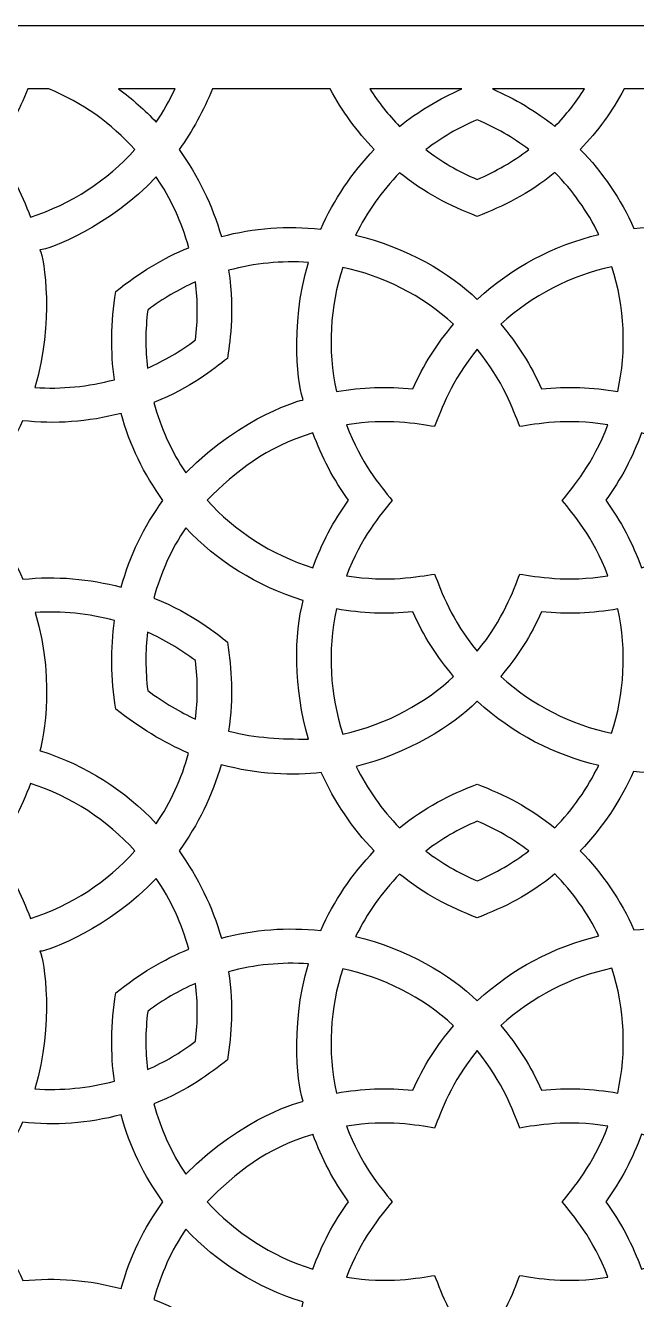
# Model space of a CAD drawing. Header units: millimetres. Extents: x -64 to 64, y -64 to 64.
# Drawn here: x -24.5 to 8.5, y -5.3 to 63.5 of the extents above; entities that cross this region are included whole.
import ezdxf

# ---------------------------------------------------------------- set-up
doc = ezdxf.new("R2010")
doc.units = ezdxf.units.MM
doc.header["$MEASUREMENT"] = 0
doc.layers.add('layer 1', color=7, linetype='Continuous')

msp = doc.modelspace()

# ---------------------------------------------------------------- linework, layer by layer
at = {"layer": 'layer 1', "color": 250}
for points, knots in [([(-63.5, 63.5), (-63.5, 63.5), (-63.5, -63.5), (-63.5, -63.5), (-63.5, -63.5), (-63.5, -63.5), (63.5, -63.5), (63.5, -63.5), (63.5, -63.5), (63.5, -63.5), (63.5, 63.5), (63.5, 63.5), (63.5, 63.5), (63.5, 63.5), (-63.5, 63.5), (-63.5, 63.5)], [0, 0, 0, 0, 0.2, 0.2, 0.2, 0.2, 0.4, 0.4, 0.4, 0.4, 0.6, 0.6, 0.6, 0.6, 1, 1, 1, 1]), ([(-24.3371, 60.0749), (-24.3371, 60.0749), (-23.1948, 60.0749), (-23.1948, 60.0749), (-23.1948, 60.0749), (-21.3914, 59.3351), (-19.8127, 58.2016), (-18.5487, 56.8025), (-18.5487, 56.8025), (-20.042, 55.143), (-21.9738, 53.8586), (-24.1984, 53.1583), (-24.1984, 53.1583), (-24.6676, 54.4664), (-25.3115, 55.6842), (-26.1232, 56.8025), (-26.1232, 56.8025), (-25.3887, 57.8129), (-24.7908, 58.9104), (-24.3371, 60.0749)], [0, 0, 0, 0, 0.1666667, 0.1666667, 0.1666667, 0.1666667, 0.3333333, 0.3333333, 0.3333333, 0.3333333, 0.5, 0.5, 0.5, 0.5, 0.6666667, 0.6666667, 0.6666667, 0.6666667, 1, 1, 1, 1]), ([(-16.3844, 60.0749), (-16.6737, 59.4501), (-17.0109, 58.8472), (-17.3962, 58.275), (-17.3962, 58.275), (-18.0128, 58.9347), (-18.6944, 59.5372), (-19.4289, 60.0749), (-19.4289, 60.0749), (-19.4289, 60.0749), (-16.3844, 60.0749), (-16.3844, 60.0749)], [0, 0, 0, 0, 0.25, 0.25, 0.25, 0.25, 0.5, 0.5, 0.5, 0.5, 1, 1, 1, 1]), ([(-14.3669, 60.0749), (-14.3669, 60.0749), (-8.0066, 60.0749), (-8.0066, 60.0749), (-8.0066, 60.0749), (-7.3664, 58.885), (-6.5648, 57.7818), (-5.6212, 56.8025), (-5.6212, 56.8025), (-6.8301, 55.5473), (-7.8098, 54.09), (-8.5136, 52.506), (-8.5136, 52.506), (-10.3152, 52.6958), (-12.1218, 52.5727), (-13.8822, 52.1018), (-13.8822, 52.1018), (-14.3619, 53.7954), (-15.1409, 55.3879), (-16.1667, 56.8025), (-16.1667, 56.8025), (-15.4337, 57.8111), (-14.8294, 58.9121), (-14.3669, 60.0749)], [0, 0, 0, 0, 0.1428571, 0.1428571, 0.1428571, 0.1428571, 0.2857143, 0.2857143, 0.2857143, 0.2857143, 0.4285714, 0.4285714, 0.4285714, 0.4285714, 0.5714286, 0.5714286, 0.5714286, 0.5714286, 0.7142857, 0.7142857, 0.7142857, 0.7142857, 1, 1, 1, 1]), ([(-0.8862, 60.0749), (-2.1191, 59.5475), (-3.2477, 58.8641), (-4.2563, 58.0528), (-4.2563, 58.0528), (-4.8609, 58.6726), (-5.3986, 59.3524), (-5.8646, 60.0749), (-5.8646, 60.0749), (-5.8646, 60.0749), (-0.8862, 60.0749), (-0.8862, 60.0749)], [0, 0, 0, 0, 0.25, 0.25, 0.25, 0.25, 0.5, 0.5, 0.5, 0.5, 1, 1, 1, 1]), ([(5.7411, 60.0749), (5.2754, 59.3524), (4.7392, 58.6744), (4.1367, 58.0542), (4.1367, 58.0542), (3.1143, 58.8694), (1.9805, 59.551), (0.7613, 60.0749), (0.7613, 60.0749), (0.7613, 60.0749), (5.7411, 60.0749), (5.7411, 60.0749)], [0, 0, 0, 0, 0.25, 0.25, 0.25, 0.25, 0.5, 0.5, 0.5, 0.5, 1, 1, 1, 1]), ([(14.1803, 60.0749), (14.6339, 58.9054), (15.2368, 57.8111), (15.9734, 56.7972), (15.9734, 56.7972), (14.9391, 55.3724), (14.1785, 53.8074), (13.7195, 52.1102), (13.7195, 52.1102), (12.0004, 52.5657), (10.197, 52.7216), (8.4074, 52.5385), (8.4074, 52.5385), (7.6969, 54.1345), (6.7088, 55.578), (5.5065, 56.8127), (5.5065, 56.8127), (6.4467, 57.7906), (7.2429, 58.8899), (7.8818, 60.0749), (7.8818, 60.0749), (7.8818, 60.0749), (14.1803, 60.0749), (14.1803, 60.0749)], [0, 0, 0, 0, 0.1428571, 0.1428571, 0.1428571, 0.1428571, 0.2857143, 0.2857143, 0.2857143, 0.2857143, 0.4285714, 0.4285714, 0.4285714, 0.4285714, 0.5714286, 0.5714286, 0.5714286, 0.5714286, 0.7142857, 0.7142857, 0.7142857, 0.7142857, 1, 1, 1, 1]), ([(2.7238, 56.8043), (1.8814, 56.1605), (0.9514, 55.614), (-0.0607, 55.1893), (-0.0607, 55.1893), (-1.0693, 55.6122), (-1.9992, 56.1569), (-2.8402, 56.799), (-2.8402, 56.799), (-1.9992, 57.441), (-1.0693, 57.9857), (-0.0607, 58.4105), (-0.0607, 58.4105), (0.9394, 57.991), (1.8725, 57.4481), (2.7238, 56.8043)], [0, 0, 0, 0, 0.2, 0.2, 0.2, 0.2, 0.4, 0.4, 0.4, 0.4, 0.6, 0.6, 0.6, 0.6, 1, 1, 1, 1]), ([(-23.6795, 51.3842), (-23.217, 51.3842), (-19.8931, 52.6669), (-17.3962, 55.323), (-17.3962, 55.323), (-16.612, 54.1602), (-16.0179, 52.8687), (-15.6429, 51.5056), (-15.6429, 51.5056), (-17.0042, 50.9457), (-18.3261, 50.1615), (-19.5816, 49.1374), (-19.5816, 49.1374), (-19.8469, 47.4557), (-19.8639, 45.8682), (-19.6621, 44.3784), (-19.6621, 44.3784), (-21.0644, 43.9999), (-22.5167, 43.8612), (-23.9533, 43.9586), (-23.9533, 43.9586), (-22.8985, 47.4574), (-23.4484, 50.9199), (-23.6795, 51.3842)], [0, 0, 0, 0, 0.1428571, 0.1428571, 0.1428571, 0.1428571, 0.2857143, 0.2857143, 0.2857143, 0.2857143, 0.4285714, 0.4285714, 0.4285714, 0.4285714, 0.5714286, 0.5714286, 0.5714286, 0.5714286, 0.7142857, 0.7142857, 0.7142857, 0.7142857, 1, 1, 1, 1]), ([(-0.0367, 48.7331), (-0.0469, 48.7281), (-0.0504, 48.7246), (-0.0607, 48.7109), (-0.0607, 48.7109), (-1.4686, 50.1082), (-3.9345, 51.5504), (-6.628, 52.1822), (-6.628, 52.1822), (-6.0219, 53.4187), (-5.2204, 54.5574), (-4.2531, 55.5505), (-4.2531, 55.5505), (-2.854, 54.4269), (-1.5949, 53.788), (-0.0607, 53.1961), (-0.0607, 53.1961), (1.3614, 53.7503), (2.6511, 54.3585), (4.1416, 55.5593), (4.1416, 55.5593), (5.0991, 54.585), (5.9002, 53.4596), (6.5066, 52.2182), (6.5066, 52.2182), (4.0785, 51.6393), (1.8126, 50.4338), (-0.0367, 48.7331)], [0, 0, 0, 0, 0.125, 0.125, 0.125, 0.125, 0.25, 0.25, 0.25, 0.25, 0.375, 0.375, 0.375, 0.375, 0.5, 0.5, 0.5, 0.5, 0.625, 0.625, 0.625, 0.625, 0.75, 0.75, 0.75, 0.75, 1, 1, 1, 1]), ([(-13.4885, 50.2846), (-12.0826, 50.6667), (-10.6236, 50.8071), (-9.1814, 50.7076), (-9.1814, 50.7076), (-10.233, 47.2228), (-9.6919, 43.7515), (-9.4537, 43.2876), (-9.4537, 43.2876), (-9.519, 43.2876), (-12.6714, 42.5101), (-15.8087, 39.3488), (-15.8087, 39.3488), (-16.5795, 40.5028), (-17.1598, 41.7872), (-17.5246, 43.1472), (-17.5246, 43.1472), (-15.5053, 43.9611), (-14.3256, 44.9224), (-13.5534, 45.5309), (-13.5534, 45.5309), (-13.4556, 46.2037), (-13.1371, 47.9358), (-13.4885, 50.2846)], [0, 0, 0, 0, 0.1428571, 0.1428571, 0.1428571, 0.1428571, 0.2857143, 0.2857143, 0.2857143, 0.2857143, 0.4285714, 0.4285714, 0.4285714, 0.4285714, 0.5714286, 0.5714286, 0.5714286, 0.5714286, 0.7142857, 0.7142857, 0.7142857, 0.7142857, 1, 1, 1, 1]), ([(-1.3434, 47.3699), (-2.2391, 46.3187), (-2.9753, 45.1506), (-3.5355, 43.8852), (-3.5355, 43.8852), (-4.9089, 44.0291), (-6.2978, 43.9741), (-7.6556, 43.7328), (-7.6556, 43.7328), (-8.1608, 46.0086), (-8.0137, 48.3203), (-7.3268, 50.444), (-7.3268, 50.444), (-5.1453, 49.9798), (-3.0678, 48.9507), (-1.3434, 47.3699)], [0, 0, 0, 0, 0.2, 0.2, 0.2, 0.2, 0.4, 0.4, 0.4, 0.4, 0.6, 0.6, 0.6, 0.6, 1, 1, 1, 1]), ([(7.5307, 43.7328), (6.1726, 43.9741), (4.7823, 44.0291), (3.4103, 43.8852), (3.4103, 43.8852), (2.8504, 45.1506), (2.1142, 46.3236), (1.2185, 47.3752), (1.2185, 47.3752), (2.9051, 48.9183), (4.9911, 49.9988), (7.2157, 50.4712), (7.2157, 50.4712), (7.916, 48.3016), (8.0222, 45.9624), (7.5307, 43.7328)], [0, 0, 0, 0, 0.2, 0.2, 0.2, 0.2, 0.4, 0.4, 0.4, 0.4, 0.6, 0.6, 0.6, 0.6, 1, 1, 1, 1]), ([(-15.283, 46.5275), (-16.0965, 45.9077), (-16.9683, 45.4007), (-17.876, 45.0035), (-17.876, 45.0035), (-17.9941, 46.0259), (-17.9924, 47.0757), (-17.8569, 48.1408), (-17.8569, 48.1408), (-17.0469, 48.7571), (-16.1805, 49.2605), (-15.2763, 49.6581), (-15.2763, 49.6581), (-15.1529, 48.6339), (-15.1479, 47.5841), (-15.283, 46.5275)], [0, 0, 0, 0, 0.2, 0.2, 0.2, 0.2, 0.4, 0.4, 0.4, 0.4, 0.6, 0.6, 0.6, 0.6, 1, 1, 1, 1]), ([(2.2341, 33.8892), (1.8916, 33.0055), (1.3642, 31.4593), (-0.0607, 29.7176), (-0.0607, 29.7176), (-1.4651, 31.4251), (-1.9925, 32.9406), (-2.359, 33.8892), (-2.359, 33.8892), (-3.229, 33.7524), (-4.8694, 33.4271), (-7.118, 33.7968), (-7.118, 33.7968), (-6.3352, 35.8708), (-5.2892, 37.0847), (-4.657, 37.8658), (-4.657, 37.8658), (-5.3008, 38.669), (-6.3334, 39.8625), (-7.118, 41.9432), (-7.118, 41.9432), (-4.9138, 42.3044), (-3.3009, 41.9943), (-2.359, 41.8472), (-2.359, 41.8472), (-2.0045, 42.7616), (-1.4873, 44.2789), (-0.0607, 46.0223), (-0.0607, 46.0223), (1.3554, 44.2842), (1.8708, 42.7824), (2.2341, 41.8472), (2.2341, 41.8472), (3.1143, 41.9844), (4.76, 42.3097), (6.9981, 41.9432), (6.9981, 41.9432), (6.1881, 39.8198), (5.116, 38.5868), (4.5321, 37.8658), (4.5321, 37.8658), (5.1364, 37.1172), (6.1916, 35.9152), (6.9981, 33.7968), (6.9981, 33.7968), (4.76, 33.4303), (3.1397, 33.7471), (2.2341, 33.8892)], [0, 0, 0, 0, 0.0769231, 0.0769231, 0.0769231, 0.0769231, 0.1538462, 0.1538462, 0.1538462, 0.1538462, 0.2307692, 0.2307692, 0.2307692, 0.2307692, 0.3076923, 0.3076923, 0.3076923, 0.3076923, 0.3846154, 0.3846154, 0.3846154, 0.3846154, 0.4615385, 0.4615385, 0.4615385, 0.4615385, 0.5384615, 0.5384615, 0.5384615, 0.5384615, 0.6153846, 0.6153846, 0.6153846, 0.6153846, 0.6923077, 0.6923077, 0.6923077, 0.6923077, 0.7692308, 0.7692308, 0.7692308, 0.7692308, 0.8461538, 0.8461538, 0.8461538, 0.8461538, 1, 1, 1, 1]), ([(-19.2955, 42.5612), (-18.8313, 40.8471), (-18.0608, 39.2786), (-17.0367, 37.8658), (-17.0367, 37.8658), (-18.0693, 36.4409), (-18.8295, 34.876), (-19.2902, 33.1788), (-19.2902, 33.1788), (-21.0079, 33.6342), (-22.8113, 33.7901), (-24.6024, 33.6067), (-24.6024, 33.6067), (-25.3115, 35.203), (-26.2996, 36.6466), (-27.5018, 37.8813), (-27.5018, 37.8813), (-26.2978, 39.1347), (-25.3217, 40.5867), (-24.6214, 42.1658), (-24.6214, 42.1658), (-22.8918, 41.9654), (-21.0714, 42.0956), (-19.2955, 42.5612)], [0, 0, 0, 0, 0.1428571, 0.1428571, 0.1428571, 0.1428571, 0.2857143, 0.2857143, 0.2857143, 0.2857143, 0.4285714, 0.4285714, 0.4285714, 0.4285714, 0.5714286, 0.5714286, 0.5714286, 0.5714286, 0.7142857, 0.7142857, 0.7142857, 0.7142857, 1, 1, 1, 1]), ([(-7.0118, 37.8693), (-7.8236, 36.7524), (-8.4674, 35.535), (-8.9348, 34.2265), (-8.9348, 34.2265), (-11.2056, 34.9356), (-13.1526, 36.2148), (-14.6547, 37.8693), (-14.6547, 37.8693), (-13.1032, 39.4208), (-11.4709, 40.7462), (-8.945, 41.5029), (-8.945, 41.5029), (-8.945, 41.5029), (-8.945, 41.5082), (-8.945, 41.5082), (-8.945, 41.5082), (-8.9401, 41.5082), (-8.9401, 41.5082), (-8.9348, 41.5082), (-8.9348, 41.5082), (-8.4621, 40.205), (-7.8236, 38.9872), (-7.0118, 37.8693)], [0, 0, 0, 0, 0.1428571, 0.1428571, 0.1428571, 0.1428571, 0.2857143, 0.2857143, 0.2857143, 0.2857143, 0.4285714, 0.4285714, 0.4285714, 0.4285714, 0.5714286, 0.5714286, 0.5714286, 0.5714286, 0.7142857, 0.7142857, 0.7142857, 0.7142857, 1, 1, 1, 1]), ([(14.4593, 37.8693), (12.9678, 36.2112), (11.0345, 34.9271), (8.8099, 34.2265), (8.8099, 34.2265), (8.3425, 35.535), (7.6983, 36.7524), (6.8869, 37.8693), (6.8869, 37.8693), (7.6983, 38.9872), (8.3425, 40.205), (8.8099, 41.5082), (8.8099, 41.5082), (11.0345, 40.8079), (12.9678, 39.5252), (14.4593, 37.8693)], [0, 0, 0, 0, 0.2, 0.2, 0.2, 0.2, 0.4, 0.4, 0.4, 0.4, 0.6, 0.6, 0.6, 0.6, 1, 1, 1, 1]), ([(-9.1676, 24.9774), (-10.6165, 24.9774), (-12.0174, 25.0222), (-13.4952, 25.4141), (-13.4952, 25.4141), (-13.2041, 27.3177), (-13.3343, 28.7038), (-13.5534, 30.2091), (-13.5534, 30.2091), (-14.0787, 30.6229), (-15.3772, 31.7257), (-17.5232, 32.5928), (-17.5232, 32.5928), (-17.1616, 33.9527), (-16.5813, 35.2252), (-15.8087, 36.3827), (-15.8087, 36.3827), (-14.1256, 34.6036), (-11.9761, 33.2299), (-9.4862, 32.4612), (-9.4862, 32.4612), (-9.4777, 32.4524), (-9.4693, 32.4524), (-9.4537, 32.4524), (-9.4537, 32.4524), (-9.9504, 30.7231), (-9.9967, 27.7107), (-9.1676, 24.9774)], [0, 0, 0, 0, 0.125, 0.125, 0.125, 0.125, 0.25, 0.25, 0.25, 0.25, 0.375, 0.375, 0.375, 0.375, 0.5, 0.5, 0.5, 0.5, 0.625, 0.625, 0.625, 0.625, 0.75, 0.75, 0.75, 0.75, 1, 1, 1, 1]), ([(-19.5848, 26.5942), (-18.3176, 25.6078), (-17.0265, 24.8027), (-15.6478, 24.2136), (-15.6478, 24.2136), (-16.0228, 22.8558), (-16.6155, 21.5713), (-17.3962, 20.4121), (-17.3962, 20.4121), (-19.0694, 22.1964), (-21.2048, 23.5768), (-23.647, 24.3424), (-23.647, 24.3424), (-23.6573, 24.3508), (-23.6657, 24.3558), (-23.6795, 24.3558), (-23.6795, 24.3558), (-23.6485, 24.421), (-22.7461, 27.8409), (-23.9346, 31.8086), (-23.9346, 31.8086), (-22.4928, 31.9013), (-21.051, 31.7606), (-19.6568, 31.3789), (-19.6568, 31.3789), (-19.8639, 29.8753), (-19.8487, 28.2794), (-19.5848, 26.5942)], [0, 0, 0, 0, 0.125, 0.125, 0.125, 0.125, 0.25, 0.25, 0.25, 0.25, 0.375, 0.375, 0.375, 0.375, 0.5, 0.5, 0.5, 0.5, 0.625, 0.625, 0.625, 0.625, 0.75, 0.75, 0.75, 0.75, 1, 1, 1, 1]), ([(-3.5355, 31.8498), (-2.9753, 30.5841), (-2.2426, 29.4213), (-1.3434, 28.3647), (-1.3434, 28.3647), (-2.7527, 26.9984), (-4.9364, 25.7584), (-7.3131, 25.2448), (-7.3131, 25.2448), (-8.0137, 27.3819), (-8.1661, 29.7092), (-7.6556, 32.0072), (-7.6556, 32.0072), (-6.3027, 31.7623), (-4.9121, 31.7059), (-3.5355, 31.8498)], [0, 0, 0, 0, 0.2, 0.2, 0.2, 0.2, 0.4, 0.4, 0.4, 0.4, 0.6, 0.6, 0.6, 0.6, 1, 1, 1, 1]), ([(7.202, 25.2928), (5.0186, 25.7549), (2.9429, 26.7843), (1.2185, 28.3647), (1.2185, 28.3647), (2.1174, 29.4213), (2.8504, 30.5841), (3.4103, 31.8498), (3.4103, 31.8498), (4.7872, 31.7059), (6.1778, 31.7623), (7.5307, 32.0072), (7.5307, 32.0072), (8.0359, 29.7279), (7.8885, 27.4144), (7.202, 25.2928)], [0, 0, 0, 0, 0.2, 0.2, 0.2, 0.2, 0.4, 0.4, 0.4, 0.4, 0.6, 0.6, 0.6, 0.6, 1, 1, 1, 1]), ([(-15.283, 29.2125), (-15.1462, 28.1457), (-15.1529, 27.0873), (-15.2795, 26.0548), (-15.2795, 26.0548), (-16.0983, 26.428), (-16.951, 26.9279), (-17.8569, 27.5992), (-17.8569, 27.5992), (-17.9871, 28.6815), (-17.9871, 29.7332), (-17.8724, 30.7471), (-17.8724, 30.7471), (-16.9732, 30.3481), (-16.1032, 29.8394), (-15.283, 29.2125)], [0, 0, 0, 0, 0.2, 0.2, 0.2, 0.2, 0.4, 0.4, 0.4, 0.4, 0.6, 0.6, 0.6, 0.6, 1, 1, 1, 1]), ([(-0.0607, 22.539), (-1.5646, 21.9819), (-2.9009, 21.2806), (-4.2563, 20.1895), (-4.2563, 20.1895), (-5.2102, 21.1674), (-5.9997, 22.2871), (-6.5991, 23.5031), (-6.5991, 23.5031), (-3.8901, 24.1572), (-1.3624, 25.6949), (-0.0829, 27.0069), (-0.0829, 27.0069), (-0.0797, 27.0069), (-0.0695, 27.0118), (-0.0642, 27.0154), (-0.0642, 27.0154), (-0.0642, 27.0207), (-0.0607, 27.0207), (-0.0607, 27.0256), (-0.0607, 27.0256), (-0.0504, 27.0118), (-0.0469, 27.0069), (-0.0367, 27.0016), (-0.0367, 27.0016), (1.8486, 25.2688), (4.1109, 24.1145), (6.5013, 23.5543), (6.5013, 23.5543), (5.8988, 22.3199), (5.1005, 21.1825), (4.1367, 20.1912), (4.1367, 20.1912), (2.7506, 21.2961), (1.4168, 21.9858), (-0.0607, 22.539)], [0, 0, 0, 0, 0.1, 0.1, 0.1, 0.1, 0.2, 0.2, 0.2, 0.2, 0.3, 0.3, 0.3, 0.3, 0.4, 0.4, 0.4, 0.4, 0.5, 0.5, 0.5, 0.5, 0.6, 0.6, 0.6, 0.6, 0.7, 0.7, 0.7, 0.7, 0.8, 0.8, 0.8, 0.8, 1, 1, 1, 1]), ([(-5.6212, 18.9392), (-6.8301, 17.684), (-7.8098, 16.2267), (-8.5136, 14.6427), (-8.5136, 14.6427), (-10.3152, 14.8329), (-12.1218, 14.7094), (-13.8822, 14.2385), (-13.8822, 14.2385), (-14.3619, 15.9322), (-15.1409, 17.5232), (-16.1667, 18.9375), (-16.1667, 18.9375), (-15.1497, 20.3401), (-14.3753, 21.9174), (-13.8942, 23.5955), (-13.8942, 23.5955), (-11.998, 23.0685), (-9.9392, 22.9852), (-8.4861, 23.1743), (-8.4861, 23.1743), (-7.784, 21.6143), (-6.815, 20.1775), (-5.6212, 18.9392)], [0, 0, 0, 0, 0.1428571, 0.1428571, 0.1428571, 0.1428571, 0.2857143, 0.2857143, 0.2857143, 0.2857143, 0.4285714, 0.4285714, 0.4285714, 0.4285714, 0.5714286, 0.5714286, 0.5714286, 0.5714286, 0.7142857, 0.7142857, 0.7142857, 0.7142857, 1, 1, 1, 1]), ([(13.7146, 23.6298), (14.1785, 21.9139), (14.9475, 20.3468), (15.9734, 18.9343), (15.9734, 18.9343), (14.9391, 17.5094), (14.1785, 15.9441), (13.7195, 14.2469), (13.7195, 14.2469), (12.0004, 14.7027), (10.197, 14.8583), (8.4074, 14.6752), (8.4074, 14.6752), (7.6969, 16.2712), (6.7088, 17.7147), (5.5065, 18.9495), (5.5065, 18.9495), (6.712, 20.2032), (7.6867, 21.6553), (8.3887, 23.2343), (8.3887, 23.2343), (10.1166, 23.0339), (11.9387, 23.1623), (13.7146, 23.6298)], [0, 0, 0, 0, 0.1428571, 0.1428571, 0.1428571, 0.1428571, 0.2857143, 0.2857143, 0.2857143, 0.2857143, 0.4285714, 0.4285714, 0.4285714, 0.4285714, 0.5714286, 0.5714286, 0.5714286, 0.5714286, 0.7142857, 0.7142857, 0.7142857, 0.7142857, 1, 1, 1, 1]), ([(-18.5487, 18.9375), (-20.042, 17.2798), (-21.9738, 15.9957), (-24.1984, 15.295), (-24.1984, 15.295), (-24.6676, 16.6017), (-25.3115, 17.8209), (-26.1232, 18.9375), (-26.1232, 18.9375), (-25.3115, 20.0558), (-24.6676, 21.2736), (-24.1984, 22.5767), (-24.1984, 22.5767), (-21.9738, 21.8761), (-20.042, 20.5934), (-18.5487, 18.9375)], [0, 0, 0, 0, 0.2, 0.2, 0.2, 0.2, 0.4, 0.4, 0.4, 0.4, 0.6, 0.6, 0.6, 0.6, 1, 1, 1, 1]), ([(2.7238, 18.941), (1.8814, 18.2972), (0.9514, 17.749), (-0.0607, 17.3242), (-0.0607, 17.3242), (-1.0693, 17.7475), (-1.9992, 18.2936), (-2.8402, 18.9357), (-2.8402, 18.9357), (-1.9992, 19.5763), (-1.0693, 20.1224), (-0.0607, 20.5472), (-0.0607, 20.5472), (0.9394, 20.1277), (1.8725, 19.5848), (2.7238, 18.941)], [0, 0, 0, 0, 0.2, 0.2, 0.2, 0.2, 0.4, 0.4, 0.4, 0.4, 0.6, 0.6, 0.6, 0.6, 1, 1, 1, 1]), ([(-23.6795, 13.5209), (-23.217, 13.5209), (-19.8931, 14.8036), (-17.3962, 17.4597), (-17.3962, 17.4597), (-16.612, 16.2969), (-16.0179, 15.0058), (-15.6429, 13.6426), (-15.6429, 13.6426), (-17.0042, 13.0824), (-18.3261, 12.2982), (-19.5816, 11.2723), (-19.5816, 11.2723), (-19.8469, 9.5924), (-19.8639, 8.0049), (-19.6621, 6.5151), (-19.6621, 6.5151), (-21.0644, 6.1366), (-22.5167, 5.9962), (-23.9533, 6.0956), (-23.9533, 6.0956), (-22.8985, 9.5924), (-23.4484, 13.057), (-23.6795, 13.5209)], [0, 0, 0, 0, 0.1428571, 0.1428571, 0.1428571, 0.1428571, 0.2857143, 0.2857143, 0.2857143, 0.2857143, 0.4285714, 0.4285714, 0.4285714, 0.4285714, 0.5714286, 0.5714286, 0.5714286, 0.5714286, 0.7142857, 0.7142857, 0.7142857, 0.7142857, 1, 1, 1, 1]), ([(-4.2531, 17.6876), (-2.8811, 16.5834), (-1.5903, 15.9149), (-0.0607, 15.3328), (-0.0607, 15.3328), (1.4619, 15.9184), (2.7351, 16.5629), (4.1416, 17.696), (4.1416, 17.696), (5.0991, 16.7217), (5.9002, 15.5967), (6.5066, 14.3549), (6.5066, 14.3549), (4.0785, 13.776), (1.8126, 12.5705), (-0.0367, 10.8701), (-0.0367, 10.8701), (-0.0469, 10.8649), (-0.0504, 10.8596), (-0.0607, 10.8462), (-0.0607, 10.8462), (-1.4686, 12.2453), (-3.9345, 13.6871), (-6.628, 14.3171), (-6.628, 14.3171), (-6.0219, 15.5554), (-5.2204, 16.6942), (-4.2531, 17.6876)], [0, 0, 0, 0, 0.125, 0.125, 0.125, 0.125, 0.25, 0.25, 0.25, 0.25, 0.375, 0.375, 0.375, 0.375, 0.5, 0.5, 0.5, 0.5, 0.625, 0.625, 0.625, 0.625, 0.75, 0.75, 0.75, 0.75, 1, 1, 1, 1]), ([(-13.4885, 12.4217), (-12.0826, 12.8016), (-10.6236, 12.9438), (-9.1814, 12.8446), (-9.1814, 12.8446), (-10.233, 9.3578), (-9.6919, 5.8886), (-9.4537, 5.4243), (-9.4537, 5.4243), (-9.519, 5.4243), (-12.6714, 4.6468), (-15.8087, 1.4855), (-15.8087, 1.4855), (-16.5795, 2.6398), (-17.1598, 3.9225), (-17.5246, 5.2839), (-17.5246, 5.2839), (-15.6263, 6.0491), (-14.5094, 6.9148), (-13.5534, 7.6676), (-13.5534, 7.6676), (-13.3417, 9.1154), (-13.1995, 10.4902), (-13.4885, 12.4217)], [0, 0, 0, 0, 0.1428571, 0.1428571, 0.1428571, 0.1428571, 0.2857143, 0.2857143, 0.2857143, 0.2857143, 0.4285714, 0.4285714, 0.4285714, 0.4285714, 0.5714286, 0.5714286, 0.5714286, 0.5714286, 0.7142857, 0.7142857, 0.7142857, 0.7142857, 1, 1, 1, 1]), ([(-1.3434, 9.507), (-2.2391, 8.4554), (-2.9753, 7.2873), (-3.5355, 6.0219), (-3.5355, 6.0219), (-4.9089, 6.1659), (-6.2978, 6.1094), (-7.6556, 5.8695), (-7.6556, 5.8695), (-8.1608, 8.1453), (-8.0137, 10.4574), (-7.3268, 12.579), (-7.3268, 12.579), (-5.1453, 12.1169), (-3.0678, 11.0875), (-1.3434, 9.507)], [0, 0, 0, 0, 0.2, 0.2, 0.2, 0.2, 0.4, 0.4, 0.4, 0.4, 0.6, 0.6, 0.6, 0.6, 1, 1, 1, 1]), ([(3.4103, 6.0219), (2.8504, 7.2873), (2.1142, 8.4607), (1.2185, 9.5119), (1.2185, 9.5119), (2.9051, 11.055), (4.9911, 12.1356), (7.2157, 12.6083), (7.2157, 12.6083), (7.916, 10.4383), (8.0222, 8.0977), (7.5307, 5.8695), (7.5307, 5.8695), (6.1726, 6.1094), (4.7823, 6.1659), (3.4103, 6.0219)], [0, 0, 0, 0, 0.2, 0.2, 0.2, 0.2, 0.4, 0.4, 0.4, 0.4, 0.6, 0.6, 0.6, 0.6, 1, 1, 1, 1]), ([(-15.283, 8.6625), (-16.0965, 8.0426), (-16.9683, 7.5375), (-17.876, 7.1402), (-17.876, 7.1402), (-17.9941, 8.1626), (-17.9924, 9.2124), (-17.8569, 10.2757), (-17.8569, 10.2757), (-17.0469, 10.8941), (-16.1805, 11.3975), (-15.2763, 11.793), (-15.2763, 11.793), (-15.1529, 10.7707), (-15.1479, 9.7208), (-15.283, 8.6625)], [0, 0, 0, 0, 0.2, 0.2, 0.2, 0.2, 0.4, 0.4, 0.4, 0.4, 0.6, 0.6, 0.6, 0.6, 1, 1, 1, 1]), ([(6.9981, 4.0799), (6.1881, 1.9547), (5.116, 0.7235), (4.5321, 0.0025), (4.5321, 0.0025), (5.1364, -0.7458), (6.1916, -1.948), (6.9981, -4.0679), (6.9981, -4.0679), (4.76, -4.4344), (3.1397, -4.1176), (2.2341, -3.9737), (2.2341, -3.9737), (1.8916, -4.8592), (1.3642, -6.4057), (-0.0607, -8.1456), (-0.0607, -8.1456), (-1.4651, -6.4382), (-1.9925, -4.9244), (-2.359, -3.9737), (-2.359, -3.9737), (-3.229, -4.1109), (-4.8694, -4.4362), (-7.118, -4.0679), (-7.118, -4.0679), (-6.3352, -1.9925), (-5.2892, -0.7782), (-4.657, 0.0025), (-4.657, 0.0025), (-5.3008, 0.8057), (-6.3334, 1.9992), (-7.118, 4.0799), (-7.118, 4.0799), (-4.9138, 4.4415), (-3.3009, 4.1314), (-2.359, 3.9825), (-2.359, 3.9825), (-2.0045, 4.8987), (-1.4873, 6.416), (-0.0607, 8.159), (-0.0607, 8.159), (1.3554, 6.4209), (1.8708, 4.9191), (2.2341, 3.9825), (2.2341, 3.9825), (3.1143, 4.1212), (4.76, 4.4464), (6.9981, 4.0799)], [0, 0, 0, 0, 0.0769231, 0.0769231, 0.0769231, 0.0769231, 0.1538462, 0.1538462, 0.1538462, 0.1538462, 0.2307692, 0.2307692, 0.2307692, 0.2307692, 0.3076923, 0.3076923, 0.3076923, 0.3076923, 0.3846154, 0.3846154, 0.3846154, 0.3846154, 0.4615385, 0.4615385, 0.4615385, 0.4615385, 0.5384615, 0.5384615, 0.5384615, 0.5384615, 0.6153846, 0.6153846, 0.6153846, 0.6153846, 0.6923077, 0.6923077, 0.6923077, 0.6923077, 0.7692308, 0.7692308, 0.7692308, 0.7692308, 0.8461538, 0.8461538, 0.8461538, 0.8461538, 1, 1, 1, 1]), ([(-27.5018, 0.018), (-26.2978, 1.2696), (-25.3217, 2.7238), (-24.6214, 4.3025), (-24.6214, 4.3025), (-22.8918, 4.1021), (-21.0714, 4.2305), (-19.2955, 4.6983), (-19.2955, 4.6983), (-18.8313, 2.9824), (-18.0608, 1.4153), (-17.0367, 0.0025), (-17.0367, 0.0025), (-18.0693, -1.422), (-18.8295, -2.9873), (-19.2902, -4.6845), (-19.2902, -4.6845), (-21.0079, -4.2291), (-22.8113, -4.0749), (-24.6024, -4.2563), (-24.6024, -4.2563), (-25.3115, -2.6603), (-26.2996, -1.2167), (-27.5018, 0.018)], [0, 0, 0, 0, 0.1428571, 0.1428571, 0.1428571, 0.1428571, 0.2857143, 0.2857143, 0.2857143, 0.2857143, 0.4285714, 0.4285714, 0.4285714, 0.4285714, 0.5714286, 0.5714286, 0.5714286, 0.5714286, 0.7142857, 0.7142857, 0.7142857, 0.7142857, 1, 1, 1, 1]), ([(-14.6547, 0.006), (-13.1032, 1.5575), (-11.4709, 2.8829), (-8.945, 3.64), (-8.945, 3.64), (-8.945, 3.64), (-8.945, 3.6449), (-8.945, 3.6449), (-8.945, 3.6449), (-8.9401, 3.6449), (-8.9401, 3.6449), (-8.9348, 3.6449), (-8.9348, 3.6449), (-8.4621, 2.3417), (-7.8236, 1.1225), (-7.0118, 0.006), (-7.0118, 0.006), (-7.8236, -1.1105), (-8.4674, -2.3297), (-8.9348, -3.6364), (-8.9348, -3.6364), (-11.2056, -2.9273), (-13.1526, -1.6482), (-14.6547, 0.006)], [0, 0, 0, 0, 0.1428571, 0.1428571, 0.1428571, 0.1428571, 0.2857143, 0.2857143, 0.2857143, 0.2857143, 0.4285714, 0.4285714, 0.4285714, 0.4285714, 0.5714286, 0.5714286, 0.5714286, 0.5714286, 0.7142857, 0.7142857, 0.7142857, 0.7142857, 1, 1, 1, 1]), ([(6.8869, 0.006), (7.6983, 1.1225), (8.3425, 2.3417), (8.8099, 3.6449), (8.8099, 3.6449), (11.0345, 2.9446), (12.9678, 1.6602), (14.4593, 0.006), (14.4593, 0.006), (12.9678, -1.6535), (11.0345, -2.9362), (8.8099, -3.6364), (8.8099, -3.6364), (8.3425, -2.3297), (7.6983, -1.1105), (6.8869, 0.006)], [0, 0, 0, 0, 0.2, 0.2, 0.2, 0.2, 0.4, 0.4, 0.4, 0.4, 0.6, 0.6, 0.6, 0.6, 1, 1, 1, 1]), ([(-13.5534, -7.6539), (-14.0878, -7.233), (-15.3825, -6.1352), (-17.5232, -5.2701), (-17.5232, -5.2701), (-17.1616, -3.9105), (-16.5813, -2.6381), (-15.8087, -1.4806), (-15.8087, -1.4806), (-14.1256, -3.2614), (-11.9761, -4.633), (-9.4862, -5.4021), (-9.4862, -5.4021), (-9.4777, -5.4106), (-9.4693, -5.4106), (-9.4537, -5.4106), (-9.4537, -5.4106), (-9.9504, -7.1402), (-9.9967, -10.1526), (-9.1676, -12.8873), (-9.1676, -12.8873), (-10.6165, -12.8873), (-12.0174, -12.8411), (-13.4952, -12.4488), (-13.4952, -12.4488), (-13.2041, -10.5452), (-13.3343, -9.1592), (-13.5534, -7.6539)], [0, 0, 0, 0, 0.125, 0.125, 0.125, 0.125, 0.25, 0.25, 0.25, 0.25, 0.375, 0.375, 0.375, 0.375, 0.5, 0.5, 0.5, 0.5, 0.625, 0.625, 0.625, 0.625, 0.75, 0.75, 0.75, 0.75, 1, 1, 1, 1])]:
    msp.add_open_spline(points, degree=3, knots=knots, dxfattribs=at)

doc.saveas('drawing.dxf')
